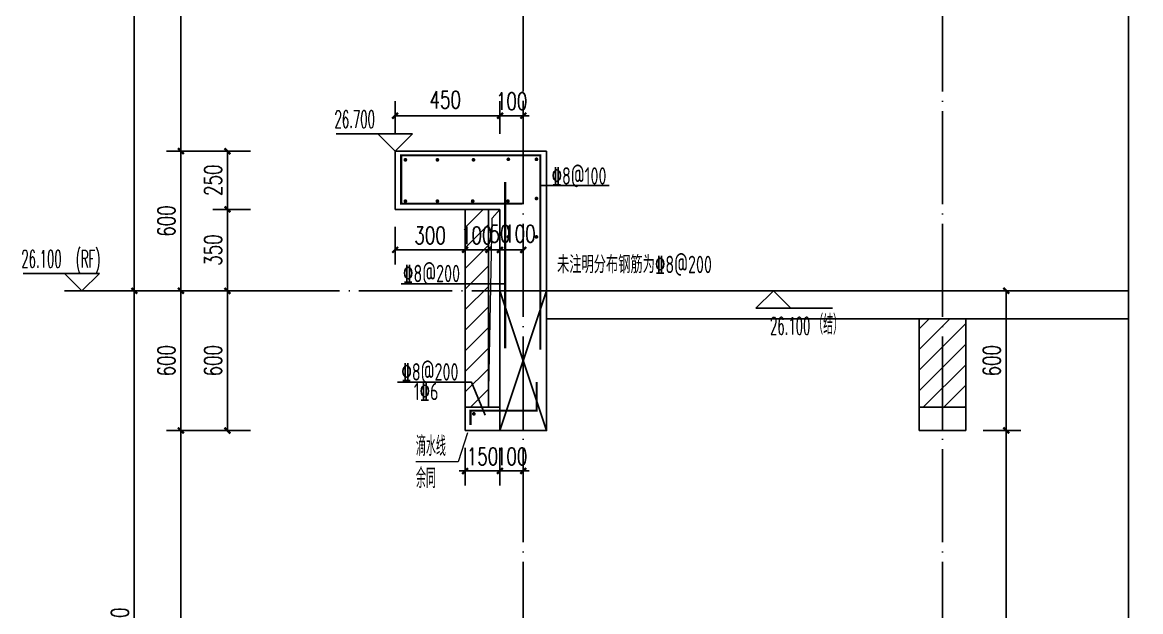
# Model space of a CAD drawing. Extents: x 393367 to 3005760, y 4998 to 826018.
# Drawn here: x 2836348 to 2841150, y 456758 to 459290 of the extents above; entities that cross this region are included whole.
import ezdxf

# ---------------------------------------------------------------- set-up
doc = ezdxf.new("R2010")
doc.units = 0
doc.header["$LTSCALE"] = 1000
doc.linetypes.add('DOTE', pattern=[2.42, 2, -0.2, 0.02, -0.2])
doc.layers.get('0').update_dxf_attribs({"linetype": 'CONTINUOUS'})
doc.layers.get('Defpoints').update_dxf_attribs({"linetype": 'CONTINUOUS'})
for name, color, linetype in [('DIM_ELEV', 3, 'CONTINUOUS'), ('DIM_SYMB', 3, 'CONTINUOUS'), ('DOTE', 8, 'DOTE'), ('PUB_DIM', 3, 'CONTINUOUS'), ('PUB_HATCH', 8, 'CONTINUOUS'), ('PUB_TEXT', 7, 'CONTINUOUS'), ('S-大样-砼线', 7, 'CONTINUOUS'), ('S-引出线', 40, 'CONTINUOUS'), ('TEXT', 7, 'CONTINUOUS'), ('WALL', 130, 'CONTINUOUS')]:
    doc.layers.add(name, color=color, linetype=linetype)
for name, color, linetype, lineweight in [('DIM_IDEN', 3, 'CONTINUOUS', 15), ('REIN', 1, 'CONTINUOUS', 18), ('立面-洞口示意', 214, 'CONTINUOUS', 13)]:
    doc.layers.add(name, color=color, linetype=linetype, lineweight=lineweight)
doc.styles.add('_TCH_DIM', font='simplex.shx', dxfattribs={"width": 0.65, "bigfont": 'gbcbig.shx'})
doc.styles.add('_TCH_DIM_T3', font='SIMPLEX', dxfattribs={"width": 0.705882, "bigfont": 'GBCBIG'})
doc.styles.add('DIM_FONT_T3', font='SIMPLEX', dxfattribs={"width": 0.705882, "bigfont": 'GBCBIG'})
doc.styles.add('TSSD_Rein', font='Tssdeng.shx', dxfattribs={"width": 0.7, "bigfont": 'hztxt.shx'})
doc.dimstyles.new('_TCH_ARCH&&25', dxfattribs={"dimtxt": 74.375, "dimasz": 25, "dimexe": 62.5, "dimexo": 75, "dimgap": 25, "dimtad": 1, "dimdec": 0, "dimzin": 0, "dimdsep": 46, "dimtxsty": '_TCH_DIM_T3', "dimblk": 'ARCHTICK', "dimcen": 0.09, "dimclrt": 7, "dimazin": 2, "dimtfac": 1, "dimtdec": 0, "dimtix": 1, "dimtmove": 2, "dimatfit": 3, "dimfxl": 1, "dimtolj": 1, "dimtzin": 0, "dimarcsym": 0})
pattern_1 = [(45, (2411524.25, 612130.613), (-44.1941915, 44.1941915), [])]

# ---------------------------------------------------------------- blocks, each defined once
blk = doc.blocks.new('A$C5C8026AD')
at = {"layer": 'DIM_ELEV'}
for p, q in [((-150, 5875), (-478, 5875)), ((-225, 5800), (-300, 5875)), ((-225, 5800), (-150, 5875)), ((200, 5800), (-300, 5800))]:
    blk.add_line(p, q, dxfattribs=at)
at = {"layer": 'PUB_TEXT', "style": '_TCH_DIM', "width": 0.494118}
for s, p in [('26.100', (-485.5, 5900)), ('(RF)', (-251.8, 5900))]:
    blk.add_text(s, height=74.38, dxfattribs=at).set_placement(p)
blk = doc.blocks.new('_ArchTick')
at = {"color": 0, "linetype": 'ByBlock', "const_width": 0.4}
blk.add_lwpolyline([(-0.5, -0.5), (0.5, 0.5)], dxfattribs=at)
blk = doc.blocks.new('*D1017')
at = {"layer": 'Defpoints', "color": 0, "transparency": 16777216}
for p in [(2840399.4, 457536.4), (2840573.4, 457536.4), (2840399.4, 455236.5)]:
    blk.add_point(p, dxfattribs=at)
at = {"layer": 'PUB_DIM', "color": 0, "lineweight": -2, "transparency": 16777216}
for p, q in [((2840474.4, 457536.4), (2840635.9, 457536.4)), ((2840573.4, 455236.5), (2840573.4, 457536.4)), ((2840474.4, 455236.5), (2840635.9, 455236.5))]:
    blk.add_line(p, q, dxfattribs=at)
at = {"layer": 'PUB_DIM', "color": 0, "lineweight": -2, "transparency": 16777216, "xscale": 25, "yscale": 25, "zscale": 25}
for p, rotation in [((2840573.4, 457536.4), 90), ((2840573.4, 455236.5), 270)]:
    blk.add_blockref('_ArchTick', p, dxfattribs=dict(at, rotation=rotation))
at = {"layer": 'PUB_DIM', "color": 7, "transparency": 16777216, "insert": (2840511.2, 456386.4), "char_height": 74.38, "attachment_point": 5, "rotation": 90, "style": '_TCH_DIM_T3'}
blk.add_mtext('\\A1;2300', dxfattribs=at)
blk = doc.blocks.new('*D1018')
at = {"layer": 'Defpoints', "color": 0, "transparency": 16777216}
for p in [(2840399.4, 458136.5), (2840573.4, 458136.5), (2840399.4, 457536.4)]:
    blk.add_point(p, dxfattribs=at)
at = {"layer": 'PUB_DIM', "color": 0, "lineweight": -2, "transparency": 16777216}
for p, q in [((2840474.4, 458136.5), (2840635.9, 458136.5)), ((2840573.4, 457536.4), (2840573.4, 458136.5)), ((2840474.4, 457536.4), (2840635.9, 457536.4))]:
    blk.add_line(p, q, dxfattribs=at)
at = {"layer": 'PUB_DIM', "color": 0, "lineweight": -2, "transparency": 16777216, "xscale": 25, "yscale": 25, "zscale": 25}
for p, rotation in [((2840573.4, 458136.5), 90), ((2840573.4, 457536.4), 270)]:
    blk.add_blockref('_ArchTick', p, dxfattribs=dict(at, rotation=rotation))
at = {"layer": 'PUB_DIM', "color": 7, "transparency": 16777216, "insert": (2840511.2, 457836.4), "char_height": 74.38, "attachment_point": 5, "rotation": 90, "style": '_TCH_DIM_T3'}
blk.add_mtext('\\A1;600', dxfattribs=at)
blk = doc.blocks.new('*D1066')
at = {"layer": 'Defpoints', "color": 0, "transparency": 16777216}
for p in [(2838399.4, 458888.8), (2837949.4, 458736.5), (2838399.4, 458736.5)]:
    blk.add_point(p, dxfattribs=at)
at = {"layer": 'PUB_DIM', "color": 0, "lineweight": -2, "transparency": 16777216}
for p, q in [((2837949.4, 458811.5), (2837949.4, 458951.3)), ((2838399.4, 458811.5), (2838399.4, 458951.3)), ((2837949.4, 458888.8), (2838399.4, 458888.8))]:
    blk.add_line(p, q, dxfattribs=at)
at = {"layer": 'PUB_DIM', "color": 0, "lineweight": -2, "transparency": 16777216, "xscale": 25, "yscale": 25, "zscale": 25, "rotation": 180}
blk.add_blockref('_ArchTick', (2837949.4, 458888.8), dxfattribs=at)
at = {"layer": 'PUB_DIM', "color": 0, "lineweight": -2, "transparency": 16777216, "xscale": 25, "yscale": 25, "zscale": 25}
blk.add_blockref('_ArchTick', (2838399.4, 458888.8), dxfattribs=at)
at = {"layer": 'PUB_DIM', "color": 7, "transparency": 16777216, "insert": (2838164.4, 458957.5), "char_height": 74.38, "attachment_point": 5, "style": '_TCH_DIM_T3'}
blk.add_mtext('\\A1;450', dxfattribs=at)
blk = doc.blocks.new('*D1067')
at = {"layer": 'Defpoints', "color": 0, "transparency": 16777216}
for p in [(2838499.4, 458888.8), (2838399.4, 458736.5), (2838499.4, 458736.5)]:
    blk.add_point(p, dxfattribs=at)
at = {"layer": 'PUB_DIM', "color": 0, "lineweight": -2, "transparency": 16777216}
for p, q in [((2838399.4, 458811.5), (2838399.4, 458951.3)), ((2838499.4, 458811.5), (2838499.4, 458951.3)), ((2838399.4, 458888.8), (2838374.4, 458888.8)), ((2838399.4, 458888.8), (2838499.4, 458888.8)), ((2838499.4, 458888.8), (2838524.4, 458888.8))]:
    blk.add_line(p, q, dxfattribs=at)
at = {"layer": 'PUB_DIM', "color": 0, "lineweight": -2, "transparency": 16777216, "xscale": 25, "yscale": 25, "zscale": 25}
blk.add_blockref('_ArchTick', (2838399.4, 458888.8), dxfattribs=at)
at = {"layer": 'PUB_DIM', "color": 0, "lineweight": -2, "transparency": 16777216, "xscale": 25, "yscale": 25, "zscale": 25, "rotation": 180}
blk.add_blockref('_ArchTick', (2838499.4, 458888.8), dxfattribs=at)
at = {"layer": 'PUB_DIM', "color": 7, "transparency": 16777216, "insert": (2838449.4, 458951), "char_height": 74.38, "attachment_point": 5, "style": '_TCH_DIM_T3'}
blk.add_mtext('\\A1;100', dxfattribs=at)
blk = doc.blocks.new('*D1073')
at = {"layer": 'Defpoints', "color": 0, "transparency": 16777216}
for p in [(2837949.4, 458486.5), (2838249.4, 458486.5), (2838249.4, 458312.7)]:
    blk.add_point(p, dxfattribs=at)
at = {"layer": 'PUB_DIM', "color": 0, "lineweight": -2, "transparency": 16777216}
for p, q in [((2837949.4, 458411.5), (2837949.4, 458250.2)), ((2838249.4, 458411.5), (2838249.4, 458250.2)), ((2837949.4, 458312.7), (2838249.4, 458312.7))]:
    blk.add_line(p, q, dxfattribs=at)
at = {"layer": 'PUB_DIM', "color": 0, "lineweight": -2, "transparency": 16777216, "xscale": 25, "yscale": 25, "zscale": 25, "rotation": 180}
blk.add_blockref('_ArchTick', (2837949.4, 458312.7), dxfattribs=at)
at = {"layer": 'PUB_DIM', "color": 0, "lineweight": -2, "transparency": 16777216, "xscale": 25, "yscale": 25, "zscale": 25}
blk.add_blockref('_ArchTick', (2838249.4, 458312.7), dxfattribs=at)
at = {"layer": 'PUB_DIM', "color": 7, "transparency": 16777216, "insert": (2838099.4, 458374.9), "char_height": 74.38, "attachment_point": 5, "style": '_TCH_DIM_T3'}
blk.add_mtext('\\A1;300', dxfattribs=at)
blk = doc.blocks.new('*D1074')
at = {"layer": 'Defpoints', "color": 0, "transparency": 16777216}
for p in [(2838249.4, 458486.5), (2838349.4, 458486.5), (2838349.4, 458312.7)]:
    blk.add_point(p, dxfattribs=at)
at = {"layer": 'PUB_DIM', "color": 0, "lineweight": -2, "transparency": 16777216}
for p, q in [((2838249.4, 458411.5), (2838249.4, 458250.2)), ((2838349.4, 458411.5), (2838349.4, 458250.2)), ((2838249.4, 458312.7), (2838224.4, 458312.7)), ((2838249.4, 458312.7), (2838349.4, 458312.7)), ((2838349.4, 458312.7), (2838374.4, 458312.7))]:
    blk.add_line(p, q, dxfattribs=at)
at = {"layer": 'PUB_DIM', "color": 0, "lineweight": -2, "transparency": 16777216, "xscale": 25, "yscale": 25, "zscale": 25}
blk.add_blockref('_ArchTick', (2838249.4, 458312.7), dxfattribs=at)
at = {"layer": 'PUB_DIM', "color": 0, "lineweight": -2, "transparency": 16777216, "xscale": 25, "yscale": 25, "zscale": 25, "rotation": 180}
blk.add_blockref('_ArchTick', (2838349.4, 458312.7), dxfattribs=at)
at = {"layer": 'PUB_DIM', "color": 7, "transparency": 16777216, "insert": (2838299.4, 458374.9), "char_height": 74.38, "attachment_point": 5, "style": '_TCH_DIM_T3'}
blk.add_mtext('\\A1;100', dxfattribs=at)
blk = doc.blocks.new('*D1075')
at = {"layer": 'Defpoints', "color": 0, "transparency": 16777216}
for p in [(2838349.4, 458486.5), (2838399.4, 458486.5), (2838399.4, 458312.7)]:
    blk.add_point(p, dxfattribs=at)
at = {"layer": 'PUB_DIM', "color": 0, "lineweight": -2, "transparency": 16777216}
for p, q in [((2838349.4, 458411.5), (2838349.4, 458250.2)), ((2838399.4, 458411.5), (2838399.4, 458250.2)), ((2838349.4, 458312.7), (2838324.4, 458312.7)), ((2838349.4, 458312.7), (2838399.4, 458312.7)), ((2838399.4, 458312.7), (2838424.4, 458312.7))]:
    blk.add_line(p, q, dxfattribs=at)
at = {"layer": 'PUB_DIM', "color": 0, "lineweight": -2, "transparency": 16777216, "xscale": 25, "yscale": 25, "zscale": 25}
blk.add_blockref('_ArchTick', (2838349.4, 458312.7), dxfattribs=at)
at = {"layer": 'PUB_DIM', "color": 0, "lineweight": -2, "transparency": 16777216, "xscale": 25, "yscale": 25, "zscale": 25, "rotation": 180}
blk.add_blockref('_ArchTick', (2838399.4, 458312.7), dxfattribs=at)
at = {"layer": 'PUB_DIM', "color": 7, "transparency": 16777216, "insert": (2838399.4, 458381.5), "char_height": 74.38, "attachment_point": 5, "style": '_TCH_DIM_T3'}
blk.add_mtext('\\A1;50', dxfattribs=at)
blk = doc.blocks.new('*D1076')
at = {"layer": 'Defpoints', "color": 0, "transparency": 16777216}
for p in [(2838399.4, 458486.5), (2838499.4, 458486.5), (2838499.4, 458312.7)]:
    blk.add_point(p, dxfattribs=at)
at = {"layer": 'PUB_DIM', "color": 0, "lineweight": -2, "transparency": 16777216}
for p, q in [((2838399.4, 458411.5), (2838399.4, 458250.2)), ((2838499.4, 458411.5), (2838499.4, 458250.2)), ((2838399.4, 458312.7), (2838499.4, 458312.7))]:
    blk.add_line(p, q, dxfattribs=at)
at = {"layer": 'PUB_DIM', "color": 0, "lineweight": -2, "transparency": 16777216, "xscale": 25, "yscale": 25, "zscale": 25, "rotation": 180}
blk.add_blockref('_ArchTick', (2838399.4, 458312.7), dxfattribs=at)
at = {"layer": 'PUB_DIM', "color": 0, "lineweight": -2, "transparency": 16777216, "xscale": 25, "yscale": 25, "zscale": 25}
blk.add_blockref('_ArchTick', (2838499.4, 458312.7), dxfattribs=at)
at = {"layer": 'PUB_DIM', "color": 7, "transparency": 16777216, "insert": (2838484.9, 458381.5), "char_height": 74.38, "attachment_point": 5, "style": '_TCH_DIM_T3'}
blk.add_mtext('\\A1;100', dxfattribs=at)
blk = doc.blocks.new('*D1077')
at = {"layer": 'Defpoints', "color": 0, "transparency": 16777216}
for p in [(2838249.4, 457536.5), (2838399.4, 457536.5), (2838399.4, 457362.7)]:
    blk.add_point(p, dxfattribs=at)
at = {"layer": 'PUB_DIM', "color": 0, "lineweight": -2, "transparency": 16777216}
for p, q in [((2838249.4, 457461.5), (2838249.4, 457300.2)), ((2838399.4, 457461.5), (2838399.4, 457300.2)), ((2838249.4, 457362.7), (2838224.4, 457362.7)), ((2838249.4, 457362.7), (2838399.4, 457362.7)), ((2838399.4, 457362.7), (2838424.4, 457362.7))]:
    blk.add_line(p, q, dxfattribs=at)
at = {"layer": 'PUB_DIM', "color": 0, "lineweight": -2, "transparency": 16777216, "xscale": 25, "yscale": 25, "zscale": 25}
blk.add_blockref('_ArchTick', (2838249.4, 457362.7), dxfattribs=at)
at = {"layer": 'PUB_DIM', "color": 0, "lineweight": -2, "transparency": 16777216, "xscale": 25, "yscale": 25, "zscale": 25, "rotation": 180}
blk.add_blockref('_ArchTick', (2838399.4, 457362.7), dxfattribs=at)
at = {"layer": 'PUB_DIM', "color": 7, "transparency": 16777216, "insert": (2838324.4, 457424.9), "char_height": 74.38, "attachment_point": 5, "style": '_TCH_DIM_T3'}
blk.add_mtext('\\A1;150', dxfattribs=at)
blk = doc.blocks.new('*D1078')
at = {"layer": 'Defpoints', "color": 0, "transparency": 16777216}
for p in [(2838399.4, 457536.5), (2838499.4, 457536.5), (2838499.4, 457362.7)]:
    blk.add_point(p, dxfattribs=at)
at = {"layer": 'PUB_DIM', "color": 0, "lineweight": -2, "transparency": 16777216}
for p, q in [((2838399.4, 457461.5), (2838399.4, 457300.2)), ((2838499.4, 457461.5), (2838499.4, 457300.2)), ((2838399.4, 457362.7), (2838374.4, 457362.7)), ((2838399.4, 457362.7), (2838499.4, 457362.7)), ((2838499.4, 457362.7), (2838524.4, 457362.7))]:
    blk.add_line(p, q, dxfattribs=at)
at = {"layer": 'PUB_DIM', "color": 0, "lineweight": -2, "transparency": 16777216, "xscale": 25, "yscale": 25, "zscale": 25}
blk.add_blockref('_ArchTick', (2838399.4, 457362.7), dxfattribs=at)
at = {"layer": 'PUB_DIM', "color": 0, "lineweight": -2, "transparency": 16777216, "xscale": 25, "yscale": 25, "zscale": 25, "rotation": 180}
blk.add_blockref('_ArchTick', (2838499.4, 457362.7), dxfattribs=at)
at = {"layer": 'PUB_DIM', "color": 7, "transparency": 16777216, "insert": (2838449.4, 457424.9), "char_height": 74.38, "attachment_point": 5, "style": '_TCH_DIM_T3'}
blk.add_mtext('\\A1;100', dxfattribs=at)
blk = doc.blocks.new('*D1080')
at = {"layer": 'Defpoints', "color": 0, "transparency": 16777216}
for p in [(2837229.2, 458736.5), (2837403.8, 458736.5), (2837403.8, 458486.5)]:
    blk.add_point(p, dxfattribs=at)
at = {"layer": 'PUB_DIM', "color": 0, "lineweight": -2, "transparency": 16777216}
for p, q in [((2837328.8, 458736.5), (2837166.7, 458736.5)), ((2837229.2, 458486.5), (2837229.2, 458736.5)), ((2837328.8, 458486.5), (2837166.7, 458486.5))]:
    blk.add_line(p, q, dxfattribs=at)
at = {"layer": 'PUB_DIM', "color": 0, "lineweight": -2, "transparency": 16777216, "xscale": 25, "yscale": 25, "zscale": 25}
for p, rotation in [((2837229.2, 458736.5), 90), ((2837229.2, 458486.5), 270)]:
    blk.add_blockref('_ArchTick', p, dxfattribs=dict(at, rotation=rotation))
at = {"layer": 'PUB_DIM', "color": 7, "transparency": 16777216, "insert": (2837167.1, 458611.5), "char_height": 74.38, "attachment_point": 5, "rotation": 90, "style": '_TCH_DIM_T3'}
blk.add_mtext('\\A1;250', dxfattribs=at)
blk = doc.blocks.new('*D1081')
at = {"layer": 'Defpoints', "color": 0, "transparency": 16777216}
for p in [(2837229.2, 458486.5), (2837403.8, 458486.5), (2837403.8, 458136.5)]:
    blk.add_point(p, dxfattribs=at)
at = {"layer": 'PUB_DIM', "color": 0, "lineweight": -2, "transparency": 16777216}
for p, q in [((2837328.8, 458486.5), (2837166.7, 458486.5)), ((2837229.2, 458136.5), (2837229.2, 458486.5)), ((2837328.8, 458136.5), (2837166.7, 458136.5))]:
    blk.add_line(p, q, dxfattribs=at)
at = {"layer": 'PUB_DIM', "color": 0, "lineweight": -2, "transparency": 16777216, "xscale": 25, "yscale": 25, "zscale": 25}
for p, rotation in [((2837229.2, 458486.5), 90), ((2837229.2, 458136.5), 270)]:
    blk.add_blockref('_ArchTick', p, dxfattribs=dict(at, rotation=rotation))
at = {"layer": 'PUB_DIM', "color": 7, "transparency": 16777216, "insert": (2837167.1, 458311.5), "char_height": 74.38, "attachment_point": 5, "rotation": 90, "style": '_TCH_DIM_T3'}
blk.add_mtext('\\A1;350', dxfattribs=at)
blk = doc.blocks.new('*D1082')
at = {"layer": 'Defpoints', "color": 0, "transparency": 16777216}
for p in [(2837229.2, 458136.5), (2837403.8, 458136.5), (2837403.8, 457536.5)]:
    blk.add_point(p, dxfattribs=at)
at = {"layer": 'PUB_DIM', "color": 0, "lineweight": -2, "transparency": 16777216}
for p, q in [((2837328.8, 458136.5), (2837166.7, 458136.5)), ((2837229.2, 457536.5), (2837229.2, 458136.5)), ((2837328.8, 457536.5), (2837166.7, 457536.5))]:
    blk.add_line(p, q, dxfattribs=at)
at = {"layer": 'PUB_DIM', "color": 0, "lineweight": -2, "transparency": 16777216, "xscale": 25, "yscale": 25, "zscale": 25}
for p, rotation in [((2837229.2, 458136.5), 90), ((2837229.2, 457536.5), 270)]:
    blk.add_blockref('_ArchTick', p, dxfattribs=dict(at, rotation=rotation))
at = {"layer": 'PUB_DIM', "color": 7, "transparency": 16777216, "insert": (2837167.1, 457836.5), "char_height": 74.38, "attachment_point": 5, "rotation": 90, "style": '_TCH_DIM_T3'}
blk.add_mtext('\\A1;600', dxfattribs=at)
blk = doc.blocks.new('*D1097')
at = {"layer": 'Defpoints', "color": 0, "transparency": 16777216}
for p in [(2837029.2, 457536.4), (2837329.2, 457536.4), (2837329.2, 455336.5)]:
    blk.add_point(p, dxfattribs=at)
at = {"layer": 'PUB_DIM', "color": 0, "lineweight": -2, "transparency": 16777216}
for p, q in [((2837254.2, 457536.4), (2836966.7, 457536.4)), ((2837029.2, 455336.5), (2837029.2, 457536.4)), ((2837254.2, 455336.5), (2836966.7, 455336.5))]:
    blk.add_line(p, q, dxfattribs=at)
at = {"layer": 'PUB_DIM', "color": 0, "lineweight": -2, "transparency": 16777216, "xscale": 25, "yscale": 25, "zscale": 25}
for p, rotation in [((2837029.2, 457536.4), 90), ((2837029.2, 455336.5), 270)]:
    blk.add_blockref('_ArchTick', p, dxfattribs=dict(at, rotation=rotation))
at = {"layer": 'PUB_DIM', "color": 7, "transparency": 16777216, "insert": (2836967.1, 456436.4), "char_height": 74.38, "attachment_point": 5, "rotation": 90, "style": '_TCH_DIM_T3'}
blk.add_mtext('\\A1;2200', dxfattribs=at)
blk = doc.blocks.new('*D1098')
at = {"layer": 'Defpoints', "color": 0, "transparency": 16777216}
for p in [(2837029.2, 458136.5), (2837329.2, 458136.5), (2837329.2, 457536.4)]:
    blk.add_point(p, dxfattribs=at)
at = {"layer": 'PUB_DIM', "color": 0, "lineweight": -2, "transparency": 16777216}
for p, q in [((2837254.2, 458136.5), (2836966.7, 458136.5)), ((2837029.2, 457536.4), (2837029.2, 458136.5)), ((2837254.2, 457536.4), (2836966.7, 457536.4))]:
    blk.add_line(p, q, dxfattribs=at)
at = {"layer": 'PUB_DIM', "color": 0, "lineweight": -2, "transparency": 16777216, "xscale": 25, "yscale": 25, "zscale": 25}
for p, rotation in [((2837029.2, 458136.5), 90), ((2837029.2, 457536.4), 270)]:
    blk.add_blockref('_ArchTick', p, dxfattribs=dict(at, rotation=rotation))
at = {"layer": 'PUB_DIM', "color": 7, "transparency": 16777216, "insert": (2836967.1, 457836.4), "char_height": 74.38, "attachment_point": 5, "rotation": 90, "style": '_TCH_DIM_T3'}
blk.add_mtext('\\A1;600', dxfattribs=at)
blk = doc.blocks.new('*D1099')
at = {"layer": 'Defpoints', "color": 0, "transparency": 16777216}
for p in [(2837029.2, 458736.5), (2837329.2, 458736.5), (2837329.2, 458136.5)]:
    blk.add_point(p, dxfattribs=at)
at = {"layer": 'PUB_DIM', "color": 0, "lineweight": -2, "transparency": 16777216}
for p, q in [((2837254.2, 458736.5), (2836966.7, 458736.5)), ((2837029.2, 458136.5), (2837029.2, 458736.5)), ((2837254.2, 458136.5), (2836966.7, 458136.5))]:
    blk.add_line(p, q, dxfattribs=at)
at = {"layer": 'PUB_DIM', "color": 0, "lineweight": -2, "transparency": 16777216, "xscale": 25, "yscale": 25, "zscale": 25}
for p, rotation in [((2837029.2, 458736.5), 90), ((2837029.2, 458136.5), 270)]:
    blk.add_blockref('_ArchTick', p, dxfattribs=dict(at, rotation=rotation))
at = {"layer": 'PUB_DIM', "color": 7, "transparency": 16777216, "insert": (2836967.1, 458436.5), "char_height": 74.38, "attachment_point": 5, "rotation": 90, "style": '_TCH_DIM_T3'}
blk.add_mtext('\\A1;600', dxfattribs=at)
blk = doc.blocks.new('*D1100')
at = {"layer": 'Defpoints', "color": 0, "transparency": 16777216}
for p in [(2837029.2, 460436.5), (2837329.2, 460436.5), (2837329.2, 458736.5)]:
    blk.add_point(p, dxfattribs=at)
at = {"layer": 'PUB_DIM', "color": 0, "lineweight": -2, "transparency": 16777216}
for p, q in [((2837254.2, 460436.5), (2836966.7, 460436.5)), ((2837029.2, 458736.5), (2837029.2, 460436.5)), ((2837254.2, 458736.5), (2836966.7, 458736.5))]:
    blk.add_line(p, q, dxfattribs=at)
at = {"layer": 'PUB_DIM', "color": 0, "lineweight": -2, "transparency": 16777216, "xscale": 25, "yscale": 25, "zscale": 25}
for p, rotation in [((2837029.2, 460436.5), 90), ((2837029.2, 458736.5), 270)]:
    blk.add_blockref('_ArchTick', p, dxfattribs=dict(at, rotation=rotation))
at = {"layer": 'PUB_DIM', "color": 7, "transparency": 16777216, "insert": (2836967.1, 459586.5), "char_height": 74.38, "attachment_point": 5, "rotation": 90, "style": '_TCH_DIM_T3'}
blk.add_mtext('\\A1;1700', dxfattribs=at)
blk = doc.blocks.new('*D1108')
at = {"layer": 'Defpoints', "color": 0, "transparency": 16777216}
for p in [(2836829.2, 458136.5), (2837329.2, 458136.5), (2837329.2, 455236.5)]:
    blk.add_point(p, dxfattribs=at)
at = {"layer": 'PUB_DIM', "color": 0, "lineweight": -2, "transparency": 16777216}
for p, q in [((2837254.2, 458136.5), (2836766.7, 458136.5)), ((2836829.2, 455236.5), (2836829.2, 458136.5)), ((2837254.2, 455236.5), (2836766.7, 455236.5))]:
    blk.add_line(p, q, dxfattribs=at)
at = {"layer": 'PUB_DIM', "color": 0, "lineweight": -2, "transparency": 16777216, "xscale": 25, "yscale": 25, "zscale": 25}
for p, rotation in [((2836829.2, 458136.5), 90), ((2836829.2, 455236.5), 270)]:
    blk.add_blockref('_ArchTick', p, dxfattribs=dict(at, rotation=rotation))
at = {"layer": 'PUB_DIM', "color": 7, "transparency": 16777216, "insert": (2836767.1, 456686.5), "char_height": 74.38, "attachment_point": 5, "rotation": 90, "style": '_TCH_DIM_T3'}
blk.add_mtext('\\A1;2900', dxfattribs=at)
blk = doc.blocks.new('*D1109')
at = {"layer": 'Defpoints', "color": 0, "transparency": 16777216}
for p in [(2836829.2, 461036.5), (2837329.2, 461036.5), (2837329.2, 458136.5)]:
    blk.add_point(p, dxfattribs=at)
at = {"layer": 'PUB_DIM', "color": 0, "lineweight": -2, "transparency": 16777216}
for p, q in [((2837254.2, 461036.5), (2836766.7, 461036.5)), ((2836829.2, 458136.5), (2836829.2, 461036.5)), ((2837254.2, 458136.5), (2836766.7, 458136.5))]:
    blk.add_line(p, q, dxfattribs=at)
at = {"layer": 'PUB_DIM', "color": 0, "lineweight": -2, "transparency": 16777216, "xscale": 25, "yscale": 25, "zscale": 25}
for p, rotation in [((2836829.2, 461036.5), 90), ((2836829.2, 458136.5), 270)]:
    blk.add_blockref('_ArchTick', p, dxfattribs=dict(at, rotation=rotation))
at = {"layer": 'PUB_DIM', "color": 7, "transparency": 16777216, "insert": (2836767.1, 459586.5), "char_height": 74.38, "attachment_point": 5, "rotation": 90, "style": '_TCH_DIM_T3'}
blk.add_mtext('\\A1;2900', dxfattribs=at)
blk = doc.blocks.new('A$C0F477415')
at = {"layer": 'REIN', "const_width": 9}
for points in [[(536.2, 974.1), (15.9, 974.1), (15.9, 1182.5), (613.7, 1182.5), (613.7, 347.5)], [(462.6, 353.1), (462.6, 1067.7)], [(313.9, 23.3), (313.9, 85.2), (597.8, 85.2), (597.8, 208.2)]]:
    blk.add_lwpolyline(points, dxfattribs=at)
at = {"layer": 'REIN', "const_width": 8}
for points in [[(30.2, 1162.9, 1), (38.2, 1162.9, 1)], [(167.7, 1162.9, 1), (175.7, 1162.9, 1)], [(322.5, 1162.9, 1), (330.5, 1162.9, 1)], [(472.3, 1165.1, 1), (480.3, 1165.1, 1)], [(593, 1165.1, 1), (601, 1165.1, 1)], [(30.2, 985.4, 1), (38.2, 985.4, 1)], [(167.7, 985.4, 1), (175.7, 985.4, 1)], [(319.2, 985.4, 1), (327.2, 985.4, 1)], [(470.4, 985.4, 1), (478.4, 985.4, 1)], [(593, 996.6, 1), (601, 996.6, 1)], [(472.3, 831.7, 1), (480.3, 831.7, 1)], [(593, 831.7, 1), (601, 831.7, 1)], [(324.2, 71.6, 1), (332.2, 71.6, 1)]]:
    blk.add_lwpolyline(points, format="xyb", close=True, dxfattribs=at)
at = {"layer": 'S-大样-砼线'}
for p, q in [((440.4, 600), (640.4, 0)), ((640.4, 600), (440.4, 0))]:
    blk.add_line(p, q, dxfattribs=at)
blk.add_lwpolyline([(640.4, 600), (440.4, 600), (440.4, 0), (640.4, 0)], close=True, dxfattribs=at)
at = {"layer": 'S-引出线'}
for p, q in [((609.7, 1052), (909.8, 1052)), ((15.5, 630.2), (462.6, 630.2))]:
    blk.add_line(p, q, dxfattribs=at)
blk.add_lwpolyline([(376.5, 66.1), (318.4, 207.7), (0, 207.7)], dxfattribs=at)
at = {"layer": 'TEXT', "style": 'TSSD_Rein', "width": 0.7}
for s, p in [('%%1328@100', (661.7, 1056.1)), ('%%1328@200', (23.9, 637)), ('未注明分布钢筋为%%1328@200', (685.5, 675.8)), ('%%1328@200', (17, 214.4)), ('1%%1326', (70.1, 130.4))]:
    blk.add_text(s, height=75, rotation=0, dxfattribs=at).set_placement(p)

msp = doc.modelspace()

# ---------------------------------------------------------------- hatches: boundary and pattern name
at = {"layer": 'PUB_HATCH'}
h = msp.add_hatch(dxfattribs=at)
h.set_pattern_fill('普通砖', color=256, scale=25, style=0)
h.set_pattern_definition(pattern_1)
h.paths.add_polyline_path([(2838249.43222, 458486.45355), (2838249.43222, 457636.45355), (2838349.43222, 457636.45355), (2838349.43222, 458486.45355)])
h = msp.add_hatch(dxfattribs=at)
h.set_pattern_fill('普通砖', color=256, scale=25, style=0)
h.set_pattern_definition(pattern_1)
h.paths.add_polyline_path([(2840199.43222, 457636.45355), (2840399.43222, 457636.45355), (2840399.43221, 458016.45355), (2840199.43221, 458016.45355)])

# ---------------------------------------------------------------- linework, layer by layer
at = {"layer": 'DIM_ELEV'}
for p, q in [((2838024.43222, 458811.45355), (2837696.43222, 458811.45355)), ((2837949.43222, 458736.45355), (2837874.43222, 458811.45355)), ((2837949.43222, 458736.45355), (2838024.43222, 458811.45355))]:
    msp.add_line(p, q, dxfattribs=at)
at = {"layer": 'DIM_ELEV', "color": 3}
for p, q in [((2839573.74374, 458136.45355), (2839498.74374, 458061.45355)), ((2839573.74374, 458136.45355), (2839648.74374, 458061.45355)), ((2839498.74374, 458061.45355), (2839826.74374, 458061.45355))]:
    msp.add_line(p, q, dxfattribs=at)
at = {"layer": 'DIM_IDEN'}
for p, q in [((2838259.43222, 457526.44996), (2838219.5692, 457402.08333)), ((2838219.5692, 457402.08333), (2838038.47655, 457402.08333))]:
    msp.add_line(p, q, dxfattribs=at)
at = {"layer": 'DIM_SYMB'}
msp.add_lwpolyline([(2841097.95713, 461556.45356), (2841097.95713, 451924.57741), (2841150.45713, 451905.46897), (2841045.45713, 451886.95464), (2841097.95713, 451868.32741), (2841097.95713, 442236.45126)], dxfattribs=at)
at = {"layer": 'DOTE', "linetype": 'DOTE', "ltscale": 0.2}
for p, q in [((2838499.43221, 442536.45126), (2838499.43221, 462136.45355)), ((2840299.43222, 442536.45126), (2840299.43222, 462136.45355)), ((2841097.95713, 458136.45355), (2837329.23806, 458136.45355))]:
    msp.add_line(p, q, dxfattribs=at)
at = {"layer": 'WALL'}
for p, q in [((2838599.43222, 458736.45355), (2837949.43222, 458736.45355)), ((2837949.43222, 458736.45355), (2837949.43222, 458486.45355)), ((2838599.43222, 458136.45355), (2838599.43222, 458736.45355)), ((2837949.43222, 458486.45355), (2838399.43222, 458486.45355)), ((2838249.43222, 458486.45355), (2838249.43222, 457636.45355)), ((2838349.43222, 458486.45355), (2838349.43222, 457636.45355)), ((2838399.43222, 458486.45355), (2838399.43222, 457636.45355)), ((2841097.95713, 458136.45355), (2838599.43222, 458136.45355)), ((2841097.95713, 458016.45355), (2841097.95713, 458136.45355)), ((2841097.95713, 458016.45355), (2838599.43222, 458016.45355)), ((2838599.43222, 457536.45355), (2838599.43222, 458016.45355)), ((2840199.43222, 457636.45355), (2840199.43221, 458016.45355)), ((2840199.43221, 458016.45355), (2840399.43221, 458016.45355)), ((2840399.43222, 457636.45355), (2840399.43221, 458016.45355)), ((2838399.43222, 457636.45355), (2838249.43222, 457636.45355)), ((2838249.43222, 457636.45355), (2838249.43222, 457536.45355)), ((2840199.43222, 457636.45355), (2840199.43222, 457536.45355)), ((2840399.43222, 457636.45355), (2840199.43222, 457636.45355)), ((2840399.43222, 457636.45355), (2840399.43222, 457536.45355)), ((2838249.43222, 457536.45355), (2838599.43222, 457536.45355)), ((2840399.43222, 457536.45355), (2840199.43222, 457536.45355))]:
    msp.add_line(p, q, dxfattribs=at)
at = {"layer": '立面-洞口示意'}
msp.add_lwpolyline([(2838349.43222, 457636.41614), (2838365.5726, 458448.24552), (2838399.43222, 458486.45355)], dxfattribs=at)

# ---------------------------------------------------------------- block references
msp.add_blockref('A$C5C8026AD', (2836829.23806, 452336.45355))
at = {"layer": 'TEXT'}
msp.add_blockref('A$C0F477415', (2837959.02578, 457536.45298), dxfattribs=at)

# ---------------------------------------------------------------- texts
at = {"layer": 'DIM_ELEV', "color": 7, "style": '_TCH_DIM'}
for s, height, width, p in [('26.100', 74.375, 0.494118, (2839559.1899, 457948.92855)), ('（结）', 84.397163, 0.7, (2839744.6899, 457948.92855))]:
    msp.add_text(s, height=height, dxfattribs=dict(at, width=width)).set_placement(p)
at = {"layer": 'PUB_TEXT'}
for s, height, style, width, p in [('26.700', 74.375, '_TCH_DIM', 0.494118, (2837688.93222, 458836.47855)), ('滴水线', 84.397163, 'DIM_FONT_T3', 0.705882, (2838038.47655, 457427.10833)), ('余同', 84.397163, 'DIM_FONT_T3', 0.705882, (2838038.47655, 457289.55833))]:
    msp.add_text(s, height=height, dxfattribs=dict(at, style=style, width=width)).set_placement(p)

# ---------------------------------------------------------------- dimensions: what is measured, and where the dimension line sits
at = {"layer": 'PUB_DIM'}
for p1, p2, distance, picture, middle in [((2837329.23806, 458136.45355), (2837329.23806, 461036.45355), 500, '*D1109', (2836767.05056, 459586.45355)), ((2837329.23806, 458736.45355), (2837329.23806, 460436.45355), 300, '*D1100', (2836967.05056, 459586.45355)), ((2838399.43222, 458736.45355), (2838499.43221, 458736.45355), 152.32348, '*D1067', (2838449.43222, 458950.96453)), ((2837329.23806, 458136.45355), (2837329.23806, 458736.45355), 300, '*D1099', (2836967.05056, 458436.45355)), ((2837403.84882, 458486.45355), (2837403.84882, 458736.45355), 174.61077, '*D1080', (2837167.05056, 458611.45355)), ((2837403.84882, 458136.45355), (2837403.84882, 458486.45355), 174.61077, '*D1081', (2837167.05056, 458311.45355)), ((2837949.43222, 458486.45355), (2838249.43222, 458486.45355), -173.71069, '*D1073', (2838099.43222, 458374.93036)), ((2838249.43222, 458486.45355), (2838349.43222, 458486.45355), -173.71069, '*D1074', (2838299.43222, 458374.93036)), ((2837329.23806, 455236.45355), (2837329.23806, 458136.45355), 500, '*D1108', (2836767.05056, 456686.45355)), ((2837329.23806, 457536.44542), (2837329.23806, 458136.45355), 300, '*D1098', (2836967.05056, 457836.44949)), ((2837403.84882, 457536.45355), (2837403.84882, 458136.45355), 174.61077, '*D1082', (2837167.05056, 457836.45355)), ((2840399.43222, 457536.44542), (2840399.43222, 458136.45355), -173.97043, '*D1018', (2840511.21514, 457836.44949)), ((2837329.23806, 455336.45355), (2837329.23806, 457536.44542), 300, '*D1097', (2836967.05056, 456436.44949)), ((2838249.43222, 457536.45355), (2838399.43222, 457536.45355), -173.71069, '*D1077', (2838324.43222, 457424.93036)), ((2838399.43222, 457536.45355), (2838499.43221, 457536.45355), -173.71069, '*D1078', (2838449.43221, 457424.93036)), ((2840399.43222, 455236.45355), (2840399.43222, 457536.44542), -173.97043, '*D1017', (2840511.21514, 456386.44949))]:
    dim = msp.add_aligned_dim(p1=p1, p2=p2, distance=distance, dimstyle='_TCH_ARCH&&25', dxfattribs=at)
    dim.commit()
    dim.dimension.update_dxf_attribs({"geometry": picture, "text_midpoint": middle})
for base, p1, p2, picture, middle in [((2838399.43222, 458888.77703), (2837949.43222, 458736.45355), (2838399.43222, 458736.45355), '*D1066', (2838164.43222, 458957.52703)), ((2838399.43222, 458312.74286), (2838349.43222, 458486.45355), (2838399.43222, 458486.45355), '*D1075', (2838399.43222, 458381.49286)), ((2838499.43221, 458312.74286), (2838399.43222, 458486.45355), (2838499.43221, 458486.45355), '*D1076', (2838484.87549, 458381.49286))]:
    dim = msp.add_linear_dim(base=base, p1=p1, p2=p2, angle=360, dimstyle='_TCH_ARCH&&25', dxfattribs=at)
    dim.commit()
    dim.dimension.update_dxf_attribs({"geometry": picture, "text_midpoint": middle, "dimtype": 161})

doc.saveas('drawing.dxf')
